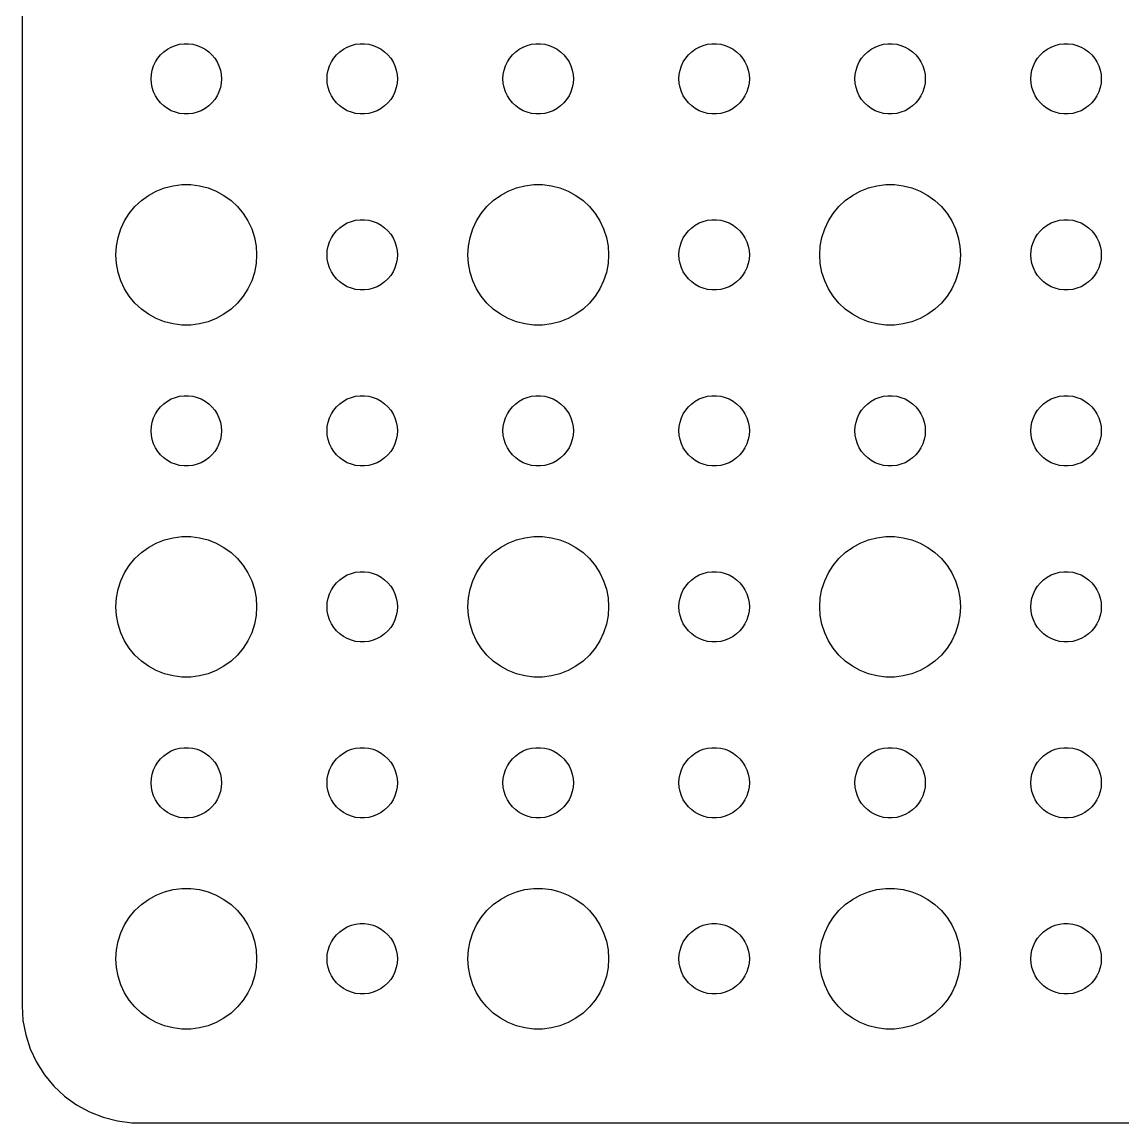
# Model space of a CAD drawing. Extents: x -97 to 97, y -97 to 97.
# Drawn here: x -97 to -50.08, y -97 to -50.08 of the extents above; entities that cross this region are included whole.
import ezdxf

# ---------------------------------------------------------------- set-up
doc = ezdxf.new("R2010")
doc.units = 0
doc.layers.get('0').update_dxf_attribs({"linetype": 'CONTINUOUS'})

msp = doc.modelspace()

# ---------------------------------------------------------------- linework, layer by layer
msp.add_lwpolyline([(-97, 92), (-97, -92), (-96.9606, -92.6267), (-96.8429, -93.2434), (-96.6489, -93.8406), (-96.3815, -94.4088), (-96.0451, -94.9389), (-95.6448, -95.4227), (-95.1871, -95.8526), (-94.6791, -96.2216), (-94.1289, -96.5241), (-93.5451, -96.7553), (-92.9369, -96.9114), (-92.314, -96.9901), (-92, -96.9901), (-92, -96.997), (92, -96.997)])
for points in [[(-90.0942, -53.997), (-90.2811, -53.9734), (-90.4635, -53.9266), (-90.6387, -53.8572), (-90.8037, -53.7665), (-90.9561, -53.6558), (-91.0935, -53.5268), (-91.2135, -53.3817), (-91.3145, -53.2226), (-91.3947, -53.0522), (-91.4529, -52.873), (-91.4882, -52.688), (-91.5, -52.5), (-91.4882, -52.312), (-91.4529, -52.127), (-91.3947, -51.9478), (-91.3145, -51.7774), (-91.2135, -51.6183), (-91.0935, -51.4732), (-90.9561, -51.3442), (-90.8037, -51.2335), (-90.6387, -51.1428), (-90.4635, -51.0734), (-90.2811, -51.0266), (-90.0942, -51.003), (-89.9058, -51.003), (-89.7189, -51.0266), (-89.5365, -51.0734), (-89.3613, -51.1428), (-89.1963, -51.2335), (-89.0439, -51.3442), (-88.9065, -51.4732), (-88.7865, -51.6183), (-88.6855, -51.7774), (-88.6053, -51.9478), (-88.5471, -52.127), (-88.5118, -52.312), (-88.5, -52.5), (-88.5118, -52.688), (-88.5471, -52.873), (-88.6053, -53.0522), (-88.6855, -53.2226), (-88.7865, -53.3817), (-88.9065, -53.5268), (-89.0439, -53.6558), (-89.1963, -53.7665), (-89.3613, -53.8572), (-89.5365, -53.9266), (-89.7189, -53.9734), (-89.9058, -53.997)], [(-82.5942, -53.997), (-82.7811, -53.9734), (-82.9635, -53.9266), (-83.1387, -53.8572), (-83.3037, -53.7665), (-83.4561, -53.6558), (-83.5935, -53.5268), (-83.7135, -53.3817), (-83.8145, -53.2226), (-83.8947, -53.0522), (-83.9529, -52.873), (-83.9882, -52.688), (-84, -52.5), (-83.9882, -52.312), (-83.9529, -52.127), (-83.8947, -51.9478), (-83.8145, -51.7774), (-83.7135, -51.6183), (-83.5935, -51.4732), (-83.4561, -51.3442), (-83.3037, -51.2335), (-83.1387, -51.1428), (-82.9635, -51.0734), (-82.7811, -51.0266), (-82.5942, -51.003), (-82.4058, -51.003), (-82.2189, -51.0266), (-82.0365, -51.0734), (-81.8613, -51.1428), (-81.6963, -51.2335), (-81.5439, -51.3442), (-81.4065, -51.4732), (-81.2865, -51.6183), (-81.1855, -51.7774), (-81.1053, -51.9478), (-81.0471, -52.127), (-81.0118, -52.312), (-81, -52.5), (-81.0118, -52.688), (-81.0471, -52.873), (-81.1053, -53.0522), (-81.1855, -53.2226), (-81.2865, -53.3817), (-81.4065, -53.5268), (-81.5439, -53.6558), (-81.6963, -53.7665), (-81.8613, -53.8572), (-82.0365, -53.9266), (-82.2189, -53.9734), (-82.4058, -53.997)], [(-75.0942, -53.997), (-75.2811, -53.9734), (-75.4635, -53.9266), (-75.6387, -53.8572), (-75.8037, -53.7665), (-75.9561, -53.6558), (-76.0935, -53.5268), (-76.2135, -53.3817), (-76.3145, -53.2226), (-76.3947, -53.0522), (-76.4529, -52.873), (-76.4882, -52.688), (-76.5, -52.5), (-76.4882, -52.312), (-76.4529, -52.127), (-76.3947, -51.9478), (-76.3145, -51.7774), (-76.2135, -51.6183), (-76.0935, -51.4732), (-75.9561, -51.3442), (-75.8037, -51.2335), (-75.6387, -51.1428), (-75.4635, -51.0734), (-75.2811, -51.0266), (-75.0942, -51.003), (-74.9058, -51.003), (-74.7189, -51.0266), (-74.5365, -51.0734), (-74.3613, -51.1428), (-74.1963, -51.2335), (-74.0439, -51.3442), (-73.9065, -51.4732), (-73.7865, -51.6183), (-73.6855, -51.7774), (-73.6053, -51.9478), (-73.5471, -52.127), (-73.5118, -52.312), (-73.5, -52.5), (-73.5118, -52.688), (-73.5471, -52.873), (-73.6053, -53.0522), (-73.6855, -53.2226), (-73.7865, -53.3817), (-73.9065, -53.5268), (-74.0439, -53.6558), (-74.1963, -53.7665), (-74.3613, -53.8572), (-74.5365, -53.9266), (-74.7189, -53.9734), (-74.9058, -53.997)], [(-67.5942, -53.997), (-67.7811, -53.9734), (-67.9635, -53.9266), (-68.1387, -53.8572), (-68.3037, -53.7665), (-68.4561, -53.6558), (-68.5935, -53.5268), (-68.7135, -53.3817), (-68.8145, -53.2226), (-68.8947, -53.0522), (-68.9529, -52.873), (-68.9882, -52.688), (-69, -52.5), (-68.9882, -52.312), (-68.9529, -52.127), (-68.8947, -51.9478), (-68.8145, -51.7774), (-68.7135, -51.6183), (-68.5935, -51.4732), (-68.4561, -51.3442), (-68.3037, -51.2335), (-68.1387, -51.1428), (-67.9635, -51.0734), (-67.7811, -51.0266), (-67.5942, -51.003), (-67.4058, -51.003), (-67.2189, -51.0266), (-67.0365, -51.0734), (-66.8613, -51.1428), (-66.6963, -51.2335), (-66.5439, -51.3442), (-66.4065, -51.4732), (-66.2865, -51.6183), (-66.1855, -51.7774), (-66.1053, -51.9478), (-66.0471, -52.127), (-66.0118, -52.312), (-66, -52.5), (-66.0118, -52.688), (-66.0471, -52.873), (-66.1053, -53.0522), (-66.1855, -53.2226), (-66.2865, -53.3817), (-66.4065, -53.5268), (-66.5439, -53.6558), (-66.6963, -53.7665), (-66.8613, -53.8572), (-67.0365, -53.9266), (-67.2189, -53.9734), (-67.4058, -53.997)], [(-60.0942, -53.997), (-60.2811, -53.9734), (-60.4635, -53.9266), (-60.6387, -53.8572), (-60.8037, -53.7665), (-60.9561, -53.6558), (-61.0935, -53.5268), (-61.2135, -53.3817), (-61.3145, -53.2226), (-61.3947, -53.0522), (-61.4529, -52.873), (-61.4882, -52.688), (-61.5, -52.5), (-61.4882, -52.312), (-61.4529, -52.127), (-61.3947, -51.9478), (-61.3145, -51.7774), (-61.2135, -51.6183), (-61.0935, -51.4732), (-60.9561, -51.3442), (-60.8037, -51.2335), (-60.6387, -51.1428), (-60.4635, -51.0734), (-60.2811, -51.0266), (-60.0942, -51.003), (-59.9058, -51.003), (-59.7189, -51.0266), (-59.5365, -51.0734), (-59.3613, -51.1428), (-59.1963, -51.2335), (-59.0439, -51.3442), (-58.9065, -51.4732), (-58.7865, -51.6183), (-58.6855, -51.7774), (-58.6053, -51.9478), (-58.5471, -52.127), (-58.5118, -52.312), (-58.5, -52.5), (-58.5118, -52.688), (-58.5471, -52.873), (-58.6053, -53.0522), (-58.6855, -53.2226), (-58.7865, -53.3817), (-58.9065, -53.5268), (-59.0439, -53.6558), (-59.1963, -53.7665), (-59.3613, -53.8572), (-59.5365, -53.9266), (-59.7189, -53.9734), (-59.9058, -53.997)], [(-52.5942, -53.997), (-52.7811, -53.9734), (-52.9635, -53.9266), (-53.1387, -53.8572), (-53.3037, -53.7665), (-53.4561, -53.6558), (-53.5935, -53.5268), (-53.7135, -53.3817), (-53.8145, -53.2226), (-53.8947, -53.0522), (-53.9529, -52.873), (-53.9882, -52.688), (-54, -52.5), (-53.9882, -52.312), (-53.9529, -52.127), (-53.8947, -51.9478), (-53.8145, -51.7774), (-53.7135, -51.6183), (-53.5935, -51.4732), (-53.4561, -51.3442), (-53.3037, -51.2335), (-53.1387, -51.1428), (-52.9635, -51.0734), (-52.7811, -51.0266), (-52.5942, -51.003), (-52.4058, -51.003), (-52.2189, -51.0266), (-52.0365, -51.0734), (-51.8613, -51.1428), (-51.6963, -51.2335), (-51.5439, -51.3442), (-51.4065, -51.4732), (-51.2865, -51.6183), (-51.1855, -51.7774), (-51.1053, -51.9478), (-51.0471, -52.127), (-51.0118, -52.312), (-51, -52.5), (-51.0118, -52.688), (-51.0471, -52.873), (-51.1053, -53.0522), (-51.1855, -53.2226), (-51.2865, -53.3817), (-51.4065, -53.5268), (-51.5439, -53.6558), (-51.6963, -53.7665), (-51.8613, -53.8572), (-52.0365, -53.9266), (-52.2189, -53.9734), (-52.4058, -53.997)], [(-90.1884, -62.9941), (-90.5621, -62.9469), (-90.9271, -62.8532), (-91.2773, -62.7145), (-91.6075, -62.533), (-91.9123, -62.3115), (-92.1869, -62.0536), (-92.4271, -61.7634), (-92.6289, -61.4453), (-92.7893, -61.1044), (-92.9057, -60.7461), (-92.9763, -60.376), (-93, -60), (-92.9763, -59.624), (-92.9057, -59.2539), (-92.7893, -58.8956), (-92.6289, -58.5547), (-92.4271, -58.2366), (-92.1869, -57.9464), (-91.9123, -57.6885), (-91.6075, -57.467), (-91.2773, -57.2855), (-90.9271, -57.1468), (-90.5621, -57.0531), (-90.1884, -57.0059), (-89.8116, -57.0059), (-89.4379, -57.0531), (-89.0729, -57.1468), (-88.7227, -57.2855), (-88.3925, -57.467), (-88.0877, -57.6885), (-87.8131, -57.9464), (-87.5729, -58.2366), (-87.3711, -58.5547), (-87.2107, -58.8956), (-87.0943, -59.2539), (-87.0237, -59.624), (-87, -60), (-87.0237, -60.376), (-87.0943, -60.7461), (-87.2107, -61.1044), (-87.3711, -61.4453), (-87.5729, -61.7634), (-87.8131, -62.0536), (-88.0877, -62.3115), (-88.3925, -62.533), (-88.7227, -62.7145), (-89.0729, -62.8532), (-89.4379, -62.9469), (-89.8116, -62.9941)], [(-75.1884, -62.9941), (-75.5621, -62.9469), (-75.9271, -62.8532), (-76.2773, -62.7145), (-76.6075, -62.533), (-76.9123, -62.3115), (-77.1869, -62.0536), (-77.4271, -61.7634), (-77.6289, -61.4453), (-77.7893, -61.1044), (-77.9057, -60.7461), (-77.9763, -60.376), (-78, -60), (-77.9763, -59.624), (-77.9057, -59.2539), (-77.7893, -58.8956), (-77.6289, -58.5547), (-77.4271, -58.2366), (-77.1869, -57.9464), (-76.9123, -57.6885), (-76.6075, -57.467), (-76.2773, -57.2855), (-75.9271, -57.1468), (-75.5621, -57.0531), (-75.1884, -57.0059), (-74.8116, -57.0059), (-74.4379, -57.0531), (-74.0729, -57.1468), (-73.7227, -57.2855), (-73.3925, -57.467), (-73.0877, -57.6885), (-72.8131, -57.9464), (-72.5729, -58.2366), (-72.3711, -58.5547), (-72.2107, -58.8956), (-72.0943, -59.2539), (-72.0237, -59.624), (-72, -60), (-72.0237, -60.376), (-72.0943, -60.7461), (-72.2107, -61.1044), (-72.3711, -61.4453), (-72.5729, -61.7634), (-72.8131, -62.0536), (-73.0877, -62.3115), (-73.3925, -62.533), (-73.7227, -62.7145), (-74.0729, -62.8532), (-74.4379, -62.9469), (-74.8116, -62.9941)], [(-60.1884, -62.9941), (-60.5621, -62.9469), (-60.9271, -62.8532), (-61.2773, -62.7145), (-61.6075, -62.533), (-61.9123, -62.3115), (-62.1869, -62.0536), (-62.4271, -61.7634), (-62.6289, -61.4453), (-62.7893, -61.1044), (-62.9057, -60.7461), (-62.9763, -60.376), (-63, -60), (-62.9763, -59.624), (-62.9057, -59.2539), (-62.7893, -58.8956), (-62.6289, -58.5547), (-62.4271, -58.2366), (-62.1869, -57.9464), (-61.9123, -57.6885), (-61.6075, -57.467), (-61.2773, -57.2855), (-60.9271, -57.1468), (-60.5621, -57.0531), (-60.1884, -57.0059), (-59.8116, -57.0059), (-59.4379, -57.0531), (-59.0729, -57.1468), (-58.7227, -57.2855), (-58.3925, -57.467), (-58.0877, -57.6885), (-57.8131, -57.9464), (-57.5729, -58.2366), (-57.3711, -58.5547), (-57.2107, -58.8956), (-57.0943, -59.2539), (-57.0237, -59.624), (-57, -60), (-57.0237, -60.376), (-57.0943, -60.7461), (-57.2107, -61.1044), (-57.3711, -61.4453), (-57.5729, -61.7634), (-57.8131, -62.0536), (-58.0877, -62.3115), (-58.3925, -62.533), (-58.7227, -62.7145), (-59.0729, -62.8532), (-59.4379, -62.9469), (-59.8116, -62.9941)], [(-82.5942, -61.497), (-82.7811, -61.4734), (-82.9635, -61.4266), (-83.1387, -61.3572), (-83.3037, -61.2665), (-83.4561, -61.1558), (-83.5935, -61.0268), (-83.7135, -60.8817), (-83.8145, -60.7226), (-83.8947, -60.5522), (-83.9529, -60.373), (-83.9882, -60.188), (-84, -60), (-83.9882, -59.812), (-83.9529, -59.627), (-83.8947, -59.4478), (-83.8145, -59.2774), (-83.7135, -59.1183), (-83.5935, -58.9732), (-83.4561, -58.8442), (-83.3037, -58.7335), (-83.1387, -58.6428), (-82.9635, -58.5734), (-82.7811, -58.5266), (-82.5942, -58.503), (-82.4058, -58.503), (-82.2189, -58.5266), (-82.0365, -58.5734), (-81.8613, -58.6428), (-81.6963, -58.7335), (-81.5439, -58.8442), (-81.4065, -58.9732), (-81.2865, -59.1183), (-81.1855, -59.2774), (-81.1053, -59.4478), (-81.0471, -59.627), (-81.0118, -59.812), (-81, -60), (-81.0118, -60.188), (-81.0471, -60.373), (-81.1053, -60.5522), (-81.1855, -60.7226), (-81.2865, -60.8817), (-81.4065, -61.0268), (-81.5439, -61.1558), (-81.6963, -61.2665), (-81.8613, -61.3572), (-82.0365, -61.4266), (-82.2189, -61.4734), (-82.4058, -61.497)], [(-67.5942, -61.497), (-67.7811, -61.4734), (-67.9635, -61.4266), (-68.1387, -61.3572), (-68.3037, -61.2665), (-68.4561, -61.1558), (-68.5935, -61.0268), (-68.7135, -60.8817), (-68.8145, -60.7226), (-68.8947, -60.5522), (-68.9529, -60.373), (-68.9882, -60.188), (-69, -60), (-68.9882, -59.812), (-68.9529, -59.627), (-68.8947, -59.4478), (-68.8145, -59.2774), (-68.7135, -59.1183), (-68.5935, -58.9732), (-68.4561, -58.8442), (-68.3037, -58.7335), (-68.1387, -58.6428), (-67.9635, -58.5734), (-67.7811, -58.5266), (-67.5942, -58.503), (-67.4058, -58.503), (-67.2189, -58.5266), (-67.0365, -58.5734), (-66.8613, -58.6428), (-66.6963, -58.7335), (-66.5439, -58.8442), (-66.4065, -58.9732), (-66.2865, -59.1183), (-66.1855, -59.2774), (-66.1053, -59.4478), (-66.0471, -59.627), (-66.0118, -59.812), (-66, -60), (-66.0118, -60.188), (-66.0471, -60.373), (-66.1053, -60.5522), (-66.1855, -60.7226), (-66.2865, -60.8817), (-66.4065, -61.0268), (-66.5439, -61.1558), (-66.6963, -61.2665), (-66.8613, -61.3572), (-67.0365, -61.4266), (-67.2189, -61.4734), (-67.4058, -61.497)], [(-52.5942, -61.497), (-52.7811, -61.4734), (-52.9635, -61.4266), (-53.1387, -61.3572), (-53.3037, -61.2665), (-53.4561, -61.1558), (-53.5935, -61.0268), (-53.7135, -60.8817), (-53.8145, -60.7226), (-53.8947, -60.5522), (-53.9529, -60.373), (-53.9882, -60.188), (-54, -60), (-53.9882, -59.812), (-53.9529, -59.627), (-53.8947, -59.4478), (-53.8145, -59.2774), (-53.7135, -59.1183), (-53.5935, -58.9732), (-53.4561, -58.8442), (-53.3037, -58.7335), (-53.1387, -58.6428), (-52.9635, -58.5734), (-52.7811, -58.5266), (-52.5942, -58.503), (-52.4058, -58.503), (-52.2189, -58.5266), (-52.0365, -58.5734), (-51.8613, -58.6428), (-51.6963, -58.7335), (-51.5439, -58.8442), (-51.4065, -58.9732), (-51.2865, -59.1183), (-51.1855, -59.2774), (-51.1053, -59.4478), (-51.0471, -59.627), (-51.0118, -59.812), (-51, -60), (-51.0118, -60.188), (-51.0471, -60.373), (-51.1053, -60.5522), (-51.1855, -60.7226), (-51.2865, -60.8817), (-51.4065, -61.0268), (-51.5439, -61.1558), (-51.6963, -61.2665), (-51.8613, -61.3572), (-52.0365, -61.4266), (-52.2189, -61.4734), (-52.4058, -61.497)], [(-90.0942, -68.997), (-90.2811, -68.9734), (-90.4635, -68.9266), (-90.6387, -68.8572), (-90.8037, -68.7665), (-90.9561, -68.6558), (-91.0935, -68.5268), (-91.2135, -68.3817), (-91.3145, -68.2226), (-91.3947, -68.0522), (-91.4529, -67.873), (-91.4882, -67.688), (-91.5, -67.5), (-91.4882, -67.312), (-91.4529, -67.127), (-91.3947, -66.9478), (-91.3145, -66.7774), (-91.2135, -66.6183), (-91.0935, -66.4732), (-90.9561, -66.3442), (-90.8037, -66.2335), (-90.6387, -66.1428), (-90.4635, -66.0734), (-90.2811, -66.0266), (-90.0942, -66.003), (-89.9058, -66.003), (-89.7189, -66.0266), (-89.5365, -66.0734), (-89.3613, -66.1428), (-89.1963, -66.2335), (-89.0439, -66.3442), (-88.9065, -66.4732), (-88.7865, -66.6183), (-88.6855, -66.7774), (-88.6053, -66.9478), (-88.5471, -67.127), (-88.5118, -67.312), (-88.5, -67.5), (-88.5118, -67.688), (-88.5471, -67.873), (-88.6053, -68.0522), (-88.6855, -68.2226), (-88.7865, -68.3817), (-88.9065, -68.5268), (-89.0439, -68.6558), (-89.1963, -68.7665), (-89.3613, -68.8572), (-89.5365, -68.9266), (-89.7189, -68.9734), (-89.9058, -68.997)], [(-82.5942, -68.997), (-82.7811, -68.9734), (-82.9635, -68.9266), (-83.1387, -68.8572), (-83.3037, -68.7665), (-83.4561, -68.6558), (-83.5935, -68.5268), (-83.7135, -68.3817), (-83.8145, -68.2226), (-83.8947, -68.0522), (-83.9529, -67.873), (-83.9882, -67.688), (-84, -67.5), (-83.9882, -67.312), (-83.9529, -67.127), (-83.8947, -66.9478), (-83.8145, -66.7774), (-83.7135, -66.6183), (-83.5935, -66.4732), (-83.4561, -66.3442), (-83.3037, -66.2335), (-83.1387, -66.1428), (-82.9635, -66.0734), (-82.7811, -66.0266), (-82.5942, -66.003), (-82.4058, -66.003), (-82.2189, -66.0266), (-82.0365, -66.0734), (-81.8613, -66.1428), (-81.6963, -66.2335), (-81.5439, -66.3442), (-81.4065, -66.4732), (-81.2865, -66.6183), (-81.1855, -66.7774), (-81.1053, -66.9478), (-81.0471, -67.127), (-81.0118, -67.312), (-81, -67.5), (-81.0118, -67.688), (-81.0471, -67.873), (-81.1053, -68.0522), (-81.1855, -68.2226), (-81.2865, -68.3817), (-81.4065, -68.5268), (-81.5439, -68.6558), (-81.6963, -68.7665), (-81.8613, -68.8572), (-82.0365, -68.9266), (-82.2189, -68.9734), (-82.4058, -68.997)], [(-75.0942, -68.997), (-75.2811, -68.9734), (-75.4635, -68.9266), (-75.6387, -68.8572), (-75.8037, -68.7665), (-75.9561, -68.6558), (-76.0935, -68.5268), (-76.2135, -68.3817), (-76.3145, -68.2226), (-76.3947, -68.0522), (-76.4529, -67.873), (-76.4882, -67.688), (-76.5, -67.5), (-76.4882, -67.312), (-76.4529, -67.127), (-76.3947, -66.9478), (-76.3145, -66.7774), (-76.2135, -66.6183), (-76.0935, -66.4732), (-75.9561, -66.3442), (-75.8037, -66.2335), (-75.6387, -66.1428), (-75.4635, -66.0734), (-75.2811, -66.0266), (-75.0942, -66.003), (-74.9058, -66.003), (-74.7189, -66.0266), (-74.5365, -66.0734), (-74.3613, -66.1428), (-74.1963, -66.2335), (-74.0439, -66.3442), (-73.9065, -66.4732), (-73.7865, -66.6183), (-73.6855, -66.7774), (-73.6053, -66.9478), (-73.5471, -67.127), (-73.5118, -67.312), (-73.5, -67.5), (-73.5118, -67.688), (-73.5471, -67.873), (-73.6053, -68.0522), (-73.6855, -68.2226), (-73.7865, -68.3817), (-73.9065, -68.5268), (-74.0439, -68.6558), (-74.1963, -68.7665), (-74.3613, -68.8572), (-74.5365, -68.9266), (-74.7189, -68.9734), (-74.9058, -68.997)], [(-67.5942, -68.997), (-67.7811, -68.9734), (-67.9635, -68.9266), (-68.1387, -68.8572), (-68.3037, -68.7665), (-68.4561, -68.6558), (-68.5935, -68.5268), (-68.7135, -68.3817), (-68.8145, -68.2226), (-68.8947, -68.0522), (-68.9529, -67.873), (-68.9882, -67.688), (-69, -67.5), (-68.9882, -67.312), (-68.9529, -67.127), (-68.8947, -66.9478), (-68.8145, -66.7774), (-68.7135, -66.6183), (-68.5935, -66.4732), (-68.4561, -66.3442), (-68.3037, -66.2335), (-68.1387, -66.1428), (-67.9635, -66.0734), (-67.7811, -66.0266), (-67.5942, -66.003), (-67.4058, -66.003), (-67.2189, -66.0266), (-67.0365, -66.0734), (-66.8613, -66.1428), (-66.6963, -66.2335), (-66.5439, -66.3442), (-66.4065, -66.4732), (-66.2865, -66.6183), (-66.1855, -66.7774), (-66.1053, -66.9478), (-66.0471, -67.127), (-66.0118, -67.312), (-66, -67.5), (-66.0118, -67.688), (-66.0471, -67.873), (-66.1053, -68.0522), (-66.1855, -68.2226), (-66.2865, -68.3817), (-66.4065, -68.5268), (-66.5439, -68.6558), (-66.6963, -68.7665), (-66.8613, -68.8572), (-67.0365, -68.9266), (-67.2189, -68.9734), (-67.4058, -68.997)], [(-60.0942, -68.997), (-60.2811, -68.9734), (-60.4635, -68.9266), (-60.6387, -68.8572), (-60.8037, -68.7665), (-60.9561, -68.6558), (-61.0935, -68.5268), (-61.2135, -68.3817), (-61.3145, -68.2226), (-61.3947, -68.0522), (-61.4529, -67.873), (-61.4882, -67.688), (-61.5, -67.5), (-61.4882, -67.312), (-61.4529, -67.127), (-61.3947, -66.9478), (-61.3145, -66.7774), (-61.2135, -66.6183), (-61.0935, -66.4732), (-60.9561, -66.3442), (-60.8037, -66.2335), (-60.6387, -66.1428), (-60.4635, -66.0734), (-60.2811, -66.0266), (-60.0942, -66.003), (-59.9058, -66.003), (-59.7189, -66.0266), (-59.5365, -66.0734), (-59.3613, -66.1428), (-59.1963, -66.2335), (-59.0439, -66.3442), (-58.9065, -66.4732), (-58.7865, -66.6183), (-58.6855, -66.7774), (-58.6053, -66.9478), (-58.5471, -67.127), (-58.5118, -67.312), (-58.5, -67.5), (-58.5118, -67.688), (-58.5471, -67.873), (-58.6053, -68.0522), (-58.6855, -68.2226), (-58.7865, -68.3817), (-58.9065, -68.5268), (-59.0439, -68.6558), (-59.1963, -68.7665), (-59.3613, -68.8572), (-59.5365, -68.9266), (-59.7189, -68.9734), (-59.9058, -68.997)], [(-52.5942, -68.997), (-52.7811, -68.9734), (-52.9635, -68.9266), (-53.1387, -68.8572), (-53.3037, -68.7665), (-53.4561, -68.6558), (-53.5935, -68.5268), (-53.7135, -68.3817), (-53.8145, -68.2226), (-53.8947, -68.0522), (-53.9529, -67.873), (-53.9882, -67.688), (-54, -67.5), (-53.9882, -67.312), (-53.9529, -67.127), (-53.8947, -66.9478), (-53.8145, -66.7774), (-53.7135, -66.6183), (-53.5935, -66.4732), (-53.4561, -66.3442), (-53.3037, -66.2335), (-53.1387, -66.1428), (-52.9635, -66.0734), (-52.7811, -66.0266), (-52.5942, -66.003), (-52.4058, -66.003), (-52.2189, -66.0266), (-52.0365, -66.0734), (-51.8613, -66.1428), (-51.6963, -66.2335), (-51.5439, -66.3442), (-51.4065, -66.4732), (-51.2865, -66.6183), (-51.1855, -66.7774), (-51.1053, -66.9478), (-51.0471, -67.127), (-51.0118, -67.312), (-51, -67.5), (-51.0118, -67.688), (-51.0471, -67.873), (-51.1053, -68.0522), (-51.1855, -68.2226), (-51.2865, -68.3817), (-51.4065, -68.5268), (-51.5439, -68.6558), (-51.6963, -68.7665), (-51.8613, -68.8572), (-52.0365, -68.9266), (-52.2189, -68.9734), (-52.4058, -68.997)], [(-90.1884, -77.9941), (-90.5621, -77.9469), (-90.9271, -77.8532), (-91.2773, -77.7145), (-91.6075, -77.533), (-91.9123, -77.3115), (-92.1869, -77.0536), (-92.4271, -76.7634), (-92.6289, -76.4453), (-92.7893, -76.1044), (-92.9057, -75.7461), (-92.9763, -75.376), (-93, -75), (-92.9763, -74.624), (-92.9057, -74.2539), (-92.7893, -73.8956), (-92.6289, -73.5547), (-92.4271, -73.2366), (-92.1869, -72.9464), (-91.9123, -72.6885), (-91.6075, -72.467), (-91.2773, -72.2855), (-90.9271, -72.1468), (-90.5621, -72.0531), (-90.1884, -72.0059), (-89.8116, -72.0059), (-89.4379, -72.0531), (-89.0729, -72.1468), (-88.7227, -72.2855), (-88.3925, -72.467), (-88.0877, -72.6885), (-87.8131, -72.9464), (-87.5729, -73.2366), (-87.3711, -73.5547), (-87.2107, -73.8956), (-87.0943, -74.2539), (-87.0237, -74.624), (-87, -75), (-87.0237, -75.376), (-87.0943, -75.7461), (-87.2107, -76.1044), (-87.3711, -76.4453), (-87.5729, -76.7634), (-87.8131, -77.0536), (-88.0877, -77.3115), (-88.3925, -77.533), (-88.7227, -77.7145), (-89.0729, -77.8532), (-89.4379, -77.9469), (-89.8116, -77.9941)], [(-75.1884, -77.9941), (-75.5621, -77.9469), (-75.9271, -77.8532), (-76.2773, -77.7145), (-76.6075, -77.533), (-76.9123, -77.3115), (-77.1869, -77.0536), (-77.4271, -76.7634), (-77.6289, -76.4453), (-77.7893, -76.1044), (-77.9057, -75.7461), (-77.9763, -75.376), (-78, -75), (-77.9763, -74.624), (-77.9057, -74.2539), (-77.7893, -73.8956), (-77.6289, -73.5547), (-77.4271, -73.2366), (-77.1869, -72.9464), (-76.9123, -72.6885), (-76.6075, -72.467), (-76.2773, -72.2855), (-75.9271, -72.1468), (-75.5621, -72.0531), (-75.1884, -72.0059), (-74.8116, -72.0059), (-74.4379, -72.0531), (-74.0729, -72.1468), (-73.7227, -72.2855), (-73.3925, -72.467), (-73.0877, -72.6885), (-72.8131, -72.9464), (-72.5729, -73.2366), (-72.3711, -73.5547), (-72.2107, -73.8956), (-72.0943, -74.2539), (-72.0237, -74.624), (-72, -75), (-72.0237, -75.376), (-72.0943, -75.7461), (-72.2107, -76.1044), (-72.3711, -76.4453), (-72.5729, -76.7634), (-72.8131, -77.0536), (-73.0877, -77.3115), (-73.3925, -77.533), (-73.7227, -77.7145), (-74.0729, -77.8532), (-74.4379, -77.9469), (-74.8116, -77.9941)], [(-60.1884, -77.9941), (-60.5621, -77.9469), (-60.9271, -77.8532), (-61.2773, -77.7145), (-61.6075, -77.533), (-61.9123, -77.3115), (-62.1869, -77.0536), (-62.4271, -76.7634), (-62.6289, -76.4453), (-62.7893, -76.1044), (-62.9057, -75.7461), (-62.9763, -75.376), (-63, -75), (-62.9763, -74.624), (-62.9057, -74.2539), (-62.7893, -73.8956), (-62.6289, -73.5547), (-62.4271, -73.2366), (-62.1869, -72.9464), (-61.9123, -72.6885), (-61.6075, -72.467), (-61.2773, -72.2855), (-60.9271, -72.1468), (-60.5621, -72.0531), (-60.1884, -72.0059), (-59.8116, -72.0059), (-59.4379, -72.0531), (-59.0729, -72.1468), (-58.7227, -72.2855), (-58.3925, -72.467), (-58.0877, -72.6885), (-57.8131, -72.9464), (-57.5729, -73.2366), (-57.3711, -73.5547), (-57.2107, -73.8956), (-57.0943, -74.2539), (-57.0237, -74.624), (-57, -75), (-57.0237, -75.376), (-57.0943, -75.7461), (-57.2107, -76.1044), (-57.3711, -76.4453), (-57.5729, -76.7634), (-57.8131, -77.0536), (-58.0877, -77.3115), (-58.3925, -77.533), (-58.7227, -77.7145), (-59.0729, -77.8532), (-59.4379, -77.9469), (-59.8116, -77.9941)], [(-82.5942, -76.497), (-82.7811, -76.4734), (-82.9635, -76.4266), (-83.1387, -76.3572), (-83.3037, -76.2665), (-83.4561, -76.1558), (-83.5935, -76.0268), (-83.7135, -75.8817), (-83.8145, -75.7226), (-83.8947, -75.5522), (-83.9529, -75.373), (-83.9882, -75.188), (-84, -75), (-83.9882, -74.812), (-83.9529, -74.627), (-83.8947, -74.4478), (-83.8145, -74.2774), (-83.7135, -74.1183), (-83.5935, -73.9732), (-83.4561, -73.8442), (-83.3037, -73.7335), (-83.1387, -73.6428), (-82.9635, -73.5734), (-82.7811, -73.5266), (-82.5942, -73.503), (-82.4058, -73.503), (-82.2189, -73.5266), (-82.0365, -73.5734), (-81.8613, -73.6428), (-81.6963, -73.7335), (-81.5439, -73.8442), (-81.4065, -73.9732), (-81.2865, -74.1183), (-81.1855, -74.2774), (-81.1053, -74.4478), (-81.0471, -74.627), (-81.0118, -74.812), (-81, -75), (-81.0118, -75.188), (-81.0471, -75.373), (-81.1053, -75.5522), (-81.1855, -75.7226), (-81.2865, -75.8817), (-81.4065, -76.0268), (-81.5439, -76.1558), (-81.6963, -76.2665), (-81.8613, -76.3572), (-82.0365, -76.4266), (-82.2189, -76.4734), (-82.4058, -76.497)], [(-67.5942, -76.497), (-67.7811, -76.4734), (-67.9635, -76.4266), (-68.1387, -76.3572), (-68.3037, -76.2665), (-68.4561, -76.1558), (-68.5935, -76.0268), (-68.7135, -75.8817), (-68.8145, -75.7226), (-68.8947, -75.5522), (-68.9529, -75.373), (-68.9882, -75.188), (-69, -75), (-68.9882, -74.812), (-68.9529, -74.627), (-68.8947, -74.4478), (-68.8145, -74.2774), (-68.7135, -74.1183), (-68.5935, -73.9732), (-68.4561, -73.8442), (-68.3037, -73.7335), (-68.1387, -73.6428), (-67.9635, -73.5734), (-67.7811, -73.5266), (-67.5942, -73.503), (-67.4058, -73.503), (-67.2189, -73.5266), (-67.0365, -73.5734), (-66.8613, -73.6428), (-66.6963, -73.7335), (-66.5439, -73.8442), (-66.4065, -73.9732), (-66.2865, -74.1183), (-66.1855, -74.2774), (-66.1053, -74.4478), (-66.0471, -74.627), (-66.0118, -74.812), (-66, -75), (-66.0118, -75.188), (-66.0471, -75.373), (-66.1053, -75.5522), (-66.1855, -75.7226), (-66.2865, -75.8817), (-66.4065, -76.0268), (-66.5439, -76.1558), (-66.6963, -76.2665), (-66.8613, -76.3572), (-67.0365, -76.4266), (-67.2189, -76.4734), (-67.4058, -76.497)], [(-52.5942, -76.497), (-52.7811, -76.4734), (-52.9635, -76.4266), (-53.1387, -76.3572), (-53.3037, -76.2665), (-53.4561, -76.1558), (-53.5935, -76.0268), (-53.7135, -75.8817), (-53.8145, -75.7226), (-53.8947, -75.5522), (-53.9529, -75.373), (-53.9882, -75.188), (-54, -75), (-53.9882, -74.812), (-53.9529, -74.627), (-53.8947, -74.4478), (-53.8145, -74.2774), (-53.7135, -74.1183), (-53.5935, -73.9732), (-53.4561, -73.8442), (-53.3037, -73.7335), (-53.1387, -73.6428), (-52.9635, -73.5734), (-52.7811, -73.5266), (-52.5942, -73.503), (-52.4058, -73.503), (-52.2189, -73.5266), (-52.0365, -73.5734), (-51.8613, -73.6428), (-51.6963, -73.7335), (-51.5439, -73.8442), (-51.4065, -73.9732), (-51.2865, -74.1183), (-51.1855, -74.2774), (-51.1053, -74.4478), (-51.0471, -74.627), (-51.0118, -74.812), (-51, -75), (-51.0118, -75.188), (-51.0471, -75.373), (-51.1053, -75.5522), (-51.1855, -75.7226), (-51.2865, -75.8817), (-51.4065, -76.0268), (-51.5439, -76.1558), (-51.6963, -76.2665), (-51.8613, -76.3572), (-52.0365, -76.4266), (-52.2189, -76.4734), (-52.4058, -76.497)], [(-90.0942, -83.997), (-90.2811, -83.9734), (-90.4635, -83.9266), (-90.6387, -83.8572), (-90.8037, -83.7665), (-90.9561, -83.6558), (-91.0935, -83.5268), (-91.2135, -83.3817), (-91.3145, -83.2226), (-91.3947, -83.0522), (-91.4529, -82.873), (-91.4882, -82.688), (-91.5, -82.5), (-91.4882, -82.312), (-91.4529, -82.127), (-91.3947, -81.9478), (-91.3145, -81.7774), (-91.2135, -81.6183), (-91.0935, -81.4732), (-90.9561, -81.3442), (-90.8037, -81.2335), (-90.6387, -81.1428), (-90.4635, -81.0734), (-90.2811, -81.0266), (-90.0942, -81.003), (-89.9058, -81.003), (-89.7189, -81.0266), (-89.5365, -81.0734), (-89.3613, -81.1428), (-89.1963, -81.2335), (-89.0439, -81.3442), (-88.9065, -81.4732), (-88.7865, -81.6183), (-88.6855, -81.7774), (-88.6053, -81.9478), (-88.5471, -82.127), (-88.5118, -82.312), (-88.5, -82.5), (-88.5118, -82.688), (-88.5471, -82.873), (-88.6053, -83.0522), (-88.6855, -83.2226), (-88.7865, -83.3817), (-88.9065, -83.5268), (-89.0439, -83.6558), (-89.1963, -83.7665), (-89.3613, -83.8572), (-89.5365, -83.9266), (-89.7189, -83.9734), (-89.9058, -83.997)], [(-82.5942, -83.997), (-82.7811, -83.9734), (-82.9635, -83.9266), (-83.1387, -83.8572), (-83.3037, -83.7665), (-83.4561, -83.6558), (-83.5935, -83.5268), (-83.7135, -83.3817), (-83.8145, -83.2226), (-83.8947, -83.0522), (-83.9529, -82.873), (-83.9882, -82.688), (-84, -82.5), (-83.9882, -82.312), (-83.9529, -82.127), (-83.8947, -81.9478), (-83.8145, -81.7774), (-83.7135, -81.6183), (-83.5935, -81.4732), (-83.4561, -81.3442), (-83.3037, -81.2335), (-83.1387, -81.1428), (-82.9635, -81.0734), (-82.7811, -81.0266), (-82.5942, -81.003), (-82.4058, -81.003), (-82.2189, -81.0266), (-82.0365, -81.0734), (-81.8613, -81.1428), (-81.6963, -81.2335), (-81.5439, -81.3442), (-81.4065, -81.4732), (-81.2865, -81.6183), (-81.1855, -81.7774), (-81.1053, -81.9478), (-81.0471, -82.127), (-81.0118, -82.312), (-81, -82.5), (-81.0118, -82.688), (-81.0471, -82.873), (-81.1053, -83.0522), (-81.1855, -83.2226), (-81.2865, -83.3817), (-81.4065, -83.5268), (-81.5439, -83.6558), (-81.6963, -83.7665), (-81.8613, -83.8572), (-82.0365, -83.9266), (-82.2189, -83.9734), (-82.4058, -83.997)], [(-75.0942, -83.997), (-75.2811, -83.9734), (-75.4635, -83.9266), (-75.6387, -83.8572), (-75.8037, -83.7665), (-75.9561, -83.6558), (-76.0935, -83.5268), (-76.2135, -83.3817), (-76.3145, -83.2226), (-76.3947, -83.0522), (-76.4529, -82.873), (-76.4882, -82.688), (-76.5, -82.5), (-76.4882, -82.312), (-76.4529, -82.127), (-76.3947, -81.9478), (-76.3145, -81.7774), (-76.2135, -81.6183), (-76.0935, -81.4732), (-75.9561, -81.3442), (-75.8037, -81.2335), (-75.6387, -81.1428), (-75.4635, -81.0734), (-75.2811, -81.0266), (-75.0942, -81.003), (-74.9058, -81.003), (-74.7189, -81.0266), (-74.5365, -81.0734), (-74.3613, -81.1428), (-74.1963, -81.2335), (-74.0439, -81.3442), (-73.9065, -81.4732), (-73.7865, -81.6183), (-73.6855, -81.7774), (-73.6053, -81.9478), (-73.5471, -82.127), (-73.5118, -82.312), (-73.5, -82.5), (-73.5118, -82.688), (-73.5471, -82.873), (-73.6053, -83.0522), (-73.6855, -83.2226), (-73.7865, -83.3817), (-73.9065, -83.5268), (-74.0439, -83.6558), (-74.1963, -83.7665), (-74.3613, -83.8572), (-74.5365, -83.9266), (-74.7189, -83.9734), (-74.9058, -83.997)], [(-67.5942, -83.997), (-67.7811, -83.9734), (-67.9635, -83.9266), (-68.1387, -83.8572), (-68.3037, -83.7665), (-68.4561, -83.6558), (-68.5935, -83.5268), (-68.7135, -83.3817), (-68.8145, -83.2226), (-68.8947, -83.0522), (-68.9529, -82.873), (-68.9882, -82.688), (-69, -82.5), (-68.9882, -82.312), (-68.9529, -82.127), (-68.8947, -81.9478), (-68.8145, -81.7774), (-68.7135, -81.6183), (-68.5935, -81.4732), (-68.4561, -81.3442), (-68.3037, -81.2335), (-68.1387, -81.1428), (-67.9635, -81.0734), (-67.7811, -81.0266), (-67.5942, -81.003), (-67.4058, -81.003), (-67.2189, -81.0266), (-67.0365, -81.0734), (-66.8613, -81.1428), (-66.6963, -81.2335), (-66.5439, -81.3442), (-66.4065, -81.4732), (-66.2865, -81.6183), (-66.1855, -81.7774), (-66.1053, -81.9478), (-66.0471, -82.127), (-66.0118, -82.312), (-66, -82.5), (-66.0118, -82.688), (-66.0471, -82.873), (-66.1053, -83.0522), (-66.1855, -83.2226), (-66.2865, -83.3817), (-66.4065, -83.5268), (-66.5439, -83.6558), (-66.6963, -83.7665), (-66.8613, -83.8572), (-67.0365, -83.9266), (-67.2189, -83.9734), (-67.4058, -83.997)], [(-60.0942, -83.997), (-60.2811, -83.9734), (-60.4635, -83.9266), (-60.6387, -83.8572), (-60.8037, -83.7665), (-60.9561, -83.6558), (-61.0935, -83.5268), (-61.2135, -83.3817), (-61.3145, -83.2226), (-61.3947, -83.0522), (-61.4529, -82.873), (-61.4882, -82.688), (-61.5, -82.5), (-61.4882, -82.312), (-61.4529, -82.127), (-61.3947, -81.9478), (-61.3145, -81.7774), (-61.2135, -81.6183), (-61.0935, -81.4732), (-60.9561, -81.3442), (-60.8037, -81.2335), (-60.6387, -81.1428), (-60.4635, -81.0734), (-60.2811, -81.0266), (-60.0942, -81.003), (-59.9058, -81.003), (-59.7189, -81.0266), (-59.5365, -81.0734), (-59.3613, -81.1428), (-59.1963, -81.2335), (-59.0439, -81.3442), (-58.9065, -81.4732), (-58.7865, -81.6183), (-58.6855, -81.7774), (-58.6053, -81.9478), (-58.5471, -82.127), (-58.5118, -82.312), (-58.5, -82.5), (-58.5118, -82.688), (-58.5471, -82.873), (-58.6053, -83.0522), (-58.6855, -83.2226), (-58.7865, -83.3817), (-58.9065, -83.5268), (-59.0439, -83.6558), (-59.1963, -83.7665), (-59.3613, -83.8572), (-59.5365, -83.9266), (-59.7189, -83.9734), (-59.9058, -83.997)], [(-52.5942, -83.997), (-52.7811, -83.9734), (-52.9635, -83.9266), (-53.1387, -83.8572), (-53.3037, -83.7665), (-53.4561, -83.6558), (-53.5935, -83.5268), (-53.7135, -83.3817), (-53.8145, -83.2226), (-53.8947, -83.0522), (-53.9529, -82.873), (-53.9882, -82.688), (-54, -82.5), (-53.9882, -82.312), (-53.9529, -82.127), (-53.8947, -81.9478), (-53.8145, -81.7774), (-53.7135, -81.6183), (-53.5935, -81.4732), (-53.4561, -81.3442), (-53.3037, -81.2335), (-53.1387, -81.1428), (-52.9635, -81.0734), (-52.7811, -81.0266), (-52.5942, -81.003), (-52.4058, -81.003), (-52.2189, -81.0266), (-52.0365, -81.0734), (-51.8613, -81.1428), (-51.6963, -81.2335), (-51.5439, -81.3442), (-51.4065, -81.4732), (-51.2865, -81.6183), (-51.1855, -81.7774), (-51.1053, -81.9478), (-51.0471, -82.127), (-51.0118, -82.312), (-51, -82.5), (-51.0118, -82.688), (-51.0471, -82.873), (-51.1053, -83.0522), (-51.1855, -83.2226), (-51.2865, -83.3817), (-51.4065, -83.5268), (-51.5439, -83.6558), (-51.6963, -83.7665), (-51.8613, -83.8572), (-52.0365, -83.9266), (-52.2189, -83.9734), (-52.4058, -83.997)], [(-90.1884, -92.9941), (-90.5621, -92.9469), (-90.9271, -92.8532), (-91.2773, -92.7145), (-91.6075, -92.533), (-91.9123, -92.3115), (-92.1869, -92.0536), (-92.4271, -91.7634), (-92.6289, -91.4453), (-92.7893, -91.1044), (-92.9057, -90.7461), (-92.9763, -90.376), (-93, -90), (-92.9763, -89.624), (-92.9057, -89.2539), (-92.7893, -88.8956), (-92.6289, -88.5547), (-92.4271, -88.2366), (-92.1869, -87.9464), (-91.9123, -87.6885), (-91.6075, -87.467), (-91.2773, -87.2855), (-90.9271, -87.1468), (-90.5621, -87.0531), (-90.1884, -87.0059), (-89.8116, -87.0059), (-89.4379, -87.0531), (-89.0729, -87.1468), (-88.7227, -87.2855), (-88.3925, -87.467), (-88.0877, -87.6885), (-87.8131, -87.9464), (-87.5729, -88.2366), (-87.3711, -88.5547), (-87.2107, -88.8956), (-87.0943, -89.2539), (-87.0237, -89.624), (-87, -90), (-87.0237, -90.376), (-87.0943, -90.7461), (-87.2107, -91.1044), (-87.3711, -91.4453), (-87.5729, -91.7634), (-87.8131, -92.0536), (-88.0877, -92.3115), (-88.3925, -92.533), (-88.7227, -92.7145), (-89.0729, -92.8532), (-89.4379, -92.9469), (-89.8116, -92.9941)], [(-75.1884, -92.9941), (-75.5621, -92.9469), (-75.9271, -92.8532), (-76.2773, -92.7145), (-76.6075, -92.533), (-76.9123, -92.3115), (-77.1869, -92.0536), (-77.4271, -91.7634), (-77.6289, -91.4453), (-77.7893, -91.1044), (-77.9057, -90.7461), (-77.9763, -90.376), (-78, -90), (-77.9763, -89.624), (-77.9057, -89.2539), (-77.7893, -88.8956), (-77.6289, -88.5547), (-77.4271, -88.2366), (-77.1869, -87.9464), (-76.9123, -87.6885), (-76.6075, -87.467), (-76.2773, -87.2855), (-75.9271, -87.1468), (-75.5621, -87.0531), (-75.1884, -87.0059), (-74.8116, -87.0059), (-74.4379, -87.0531), (-74.0729, -87.1468), (-73.7227, -87.2855), (-73.3925, -87.467), (-73.0877, -87.6885), (-72.8131, -87.9464), (-72.5729, -88.2366), (-72.3711, -88.5547), (-72.2107, -88.8956), (-72.0943, -89.2539), (-72.0237, -89.624), (-72, -90), (-72.0237, -90.376), (-72.0943, -90.7461), (-72.2107, -91.1044), (-72.3711, -91.4453), (-72.5729, -91.7634), (-72.8131, -92.0536), (-73.0877, -92.3115), (-73.3925, -92.533), (-73.7227, -92.7145), (-74.0729, -92.8532), (-74.4379, -92.9469), (-74.8116, -92.9941)], [(-60.1884, -92.9941), (-60.5621, -92.9469), (-60.9271, -92.8532), (-61.2773, -92.7145), (-61.6075, -92.533), (-61.9123, -92.3115), (-62.1869, -92.0536), (-62.4271, -91.7634), (-62.6289, -91.4453), (-62.7893, -91.1044), (-62.9057, -90.7461), (-62.9763, -90.376), (-63, -90), (-62.9763, -89.624), (-62.9057, -89.2539), (-62.7893, -88.8956), (-62.6289, -88.5547), (-62.4271, -88.2366), (-62.1869, -87.9464), (-61.9123, -87.6885), (-61.6075, -87.467), (-61.2773, -87.2855), (-60.9271, -87.1468), (-60.5621, -87.0531), (-60.1884, -87.0059), (-59.8116, -87.0059), (-59.4379, -87.0531), (-59.0729, -87.1468), (-58.7227, -87.2855), (-58.3925, -87.467), (-58.0877, -87.6885), (-57.8131, -87.9464), (-57.5729, -88.2366), (-57.3711, -88.5547), (-57.2107, -88.8956), (-57.0943, -89.2539), (-57.0237, -89.624), (-57, -90), (-57.0237, -90.376), (-57.0943, -90.7461), (-57.2107, -91.1044), (-57.3711, -91.4453), (-57.5729, -91.7634), (-57.8131, -92.0536), (-58.0877, -92.3115), (-58.3925, -92.533), (-58.7227, -92.7145), (-59.0729, -92.8532), (-59.4379, -92.9469), (-59.8116, -92.9941)], [(-82.5942, -91.497), (-82.7811, -91.4734), (-82.9635, -91.4266), (-83.1387, -91.3572), (-83.3037, -91.2665), (-83.4561, -91.1558), (-83.5935, -91.0268), (-83.7135, -90.8817), (-83.8145, -90.7226), (-83.8947, -90.5522), (-83.9529, -90.373), (-83.9882, -90.188), (-84, -90), (-83.9882, -89.812), (-83.9529, -89.627), (-83.8947, -89.4478), (-83.8145, -89.2774), (-83.7135, -89.1183), (-83.5935, -88.9732), (-83.4561, -88.8442), (-83.3037, -88.7335), (-83.1387, -88.6428), (-82.9635, -88.5734), (-82.7811, -88.5266), (-82.5942, -88.503), (-82.4058, -88.503), (-82.2189, -88.5266), (-82.0365, -88.5734), (-81.8613, -88.6428), (-81.6963, -88.7335), (-81.5439, -88.8442), (-81.4065, -88.9732), (-81.2865, -89.1183), (-81.1855, -89.2774), (-81.1053, -89.4478), (-81.0471, -89.627), (-81.0118, -89.812), (-81, -90), (-81.0118, -90.188), (-81.0471, -90.373), (-81.1053, -90.5522), (-81.1855, -90.7226), (-81.2865, -90.8817), (-81.4065, -91.0268), (-81.5439, -91.1558), (-81.6963, -91.2665), (-81.8613, -91.3572), (-82.0365, -91.4266), (-82.2189, -91.4734), (-82.4058, -91.497)], [(-67.5942, -91.497), (-67.7811, -91.4734), (-67.9635, -91.4266), (-68.1387, -91.3572), (-68.3037, -91.2665), (-68.4561, -91.1558), (-68.5935, -91.0268), (-68.7135, -90.8817), (-68.8145, -90.7226), (-68.8947, -90.5522), (-68.9529, -90.373), (-68.9882, -90.188), (-69, -90), (-68.9882, -89.812), (-68.9529, -89.627), (-68.8947, -89.4478), (-68.8145, -89.2774), (-68.7135, -89.1183), (-68.5935, -88.9732), (-68.4561, -88.8442), (-68.3037, -88.7335), (-68.1387, -88.6428), (-67.9635, -88.5734), (-67.7811, -88.5266), (-67.5942, -88.503), (-67.4058, -88.503), (-67.2189, -88.5266), (-67.0365, -88.5734), (-66.8613, -88.6428), (-66.6963, -88.7335), (-66.5439, -88.8442), (-66.4065, -88.9732), (-66.2865, -89.1183), (-66.1855, -89.2774), (-66.1053, -89.4478), (-66.0471, -89.627), (-66.0118, -89.812), (-66, -90), (-66.0118, -90.188), (-66.0471, -90.373), (-66.1053, -90.5522), (-66.1855, -90.7226), (-66.2865, -90.8817), (-66.4065, -91.0268), (-66.5439, -91.1558), (-66.6963, -91.2665), (-66.8613, -91.3572), (-67.0365, -91.4266), (-67.2189, -91.4734), (-67.4058, -91.497)], [(-52.5942, -91.497), (-52.7811, -91.4734), (-52.9635, -91.4266), (-53.1387, -91.3572), (-53.3037, -91.2665), (-53.4561, -91.1558), (-53.5935, -91.0268), (-53.7135, -90.8817), (-53.8145, -90.7226), (-53.8947, -90.5522), (-53.9529, -90.373), (-53.9882, -90.188), (-54, -90), (-53.9882, -89.812), (-53.9529, -89.627), (-53.8947, -89.4478), (-53.8145, -89.2774), (-53.7135, -89.1183), (-53.5935, -88.9732), (-53.4561, -88.8442), (-53.3037, -88.7335), (-53.1387, -88.6428), (-52.9635, -88.5734), (-52.7811, -88.5266), (-52.5942, -88.503), (-52.4058, -88.503), (-52.2189, -88.5266), (-52.0365, -88.5734), (-51.8613, -88.6428), (-51.6963, -88.7335), (-51.5439, -88.8442), (-51.4065, -88.9732), (-51.2865, -89.1183), (-51.1855, -89.2774), (-51.1053, -89.4478), (-51.0471, -89.627), (-51.0118, -89.812), (-51, -90), (-51.0118, -90.188), (-51.0471, -90.373), (-51.1053, -90.5522), (-51.1855, -90.7226), (-51.2865, -90.8817), (-51.4065, -91.0268), (-51.5439, -91.1558), (-51.6963, -91.2665), (-51.8613, -91.3572), (-52.0365, -91.4266), (-52.2189, -91.4734), (-52.4058, -91.497)]]:
    msp.add_lwpolyline(points, close=True)

doc.saveas('drawing.dxf')
